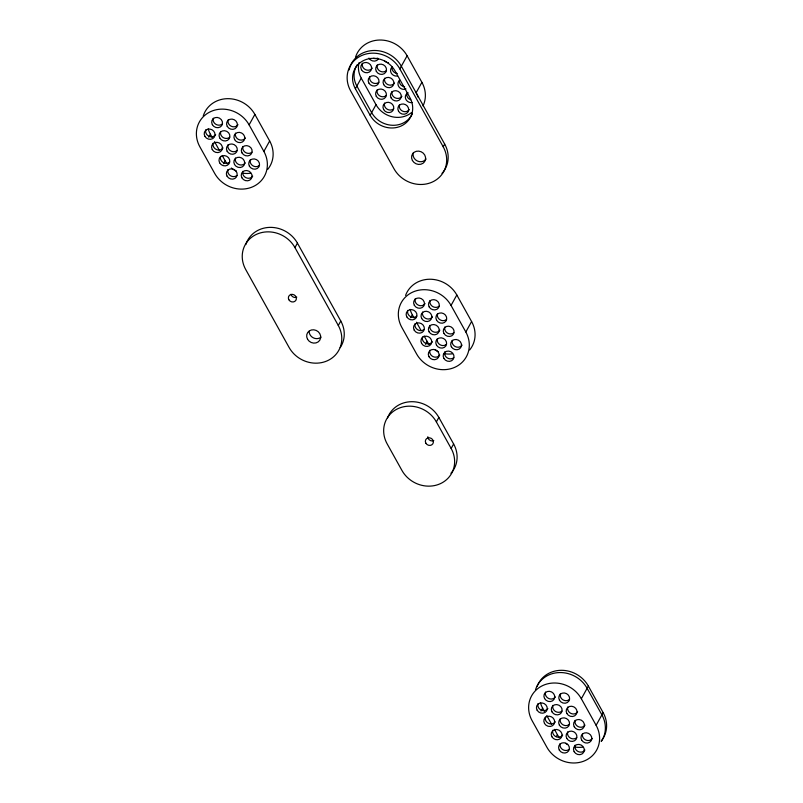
<?xml version="1.0" encoding="UTF-8"?>
<svg xmlns="http://www.w3.org/2000/svg" width="803" height="803" viewBox="0 0 803 803"><rect width="100%" height="100%" fill="white"/><g stroke="black" fill="none" stroke-linecap="round" stroke-linejoin="round"><path stroke-width="1.2" d="M208.75 137.203L210.396 134.231A23.157 21.059 28.9 0 1 208.238 128.841M223.535 163.762L225.171 160.791L222.21 155.481M249.111 124.877A28.687 26.087 28.9 0 0 210.928 111.476A28.687 26.087 28.9 0 0 199.867 146.808L214.652 173.358A28.687 26.087 28.9 0 0 252.825 186.758A28.687 26.087 28.9 0 0 263.886 151.426L249.111 124.877L254.882 114.417A28.687 26.087 28.9 0 0 227.159 98.679A28.687 26.087 28.9 0 0 203.269 115.913M263.886 151.426L269.657 140.967L254.882 114.417M355.368 88.731A23.157 21.059 28.9 0 1 364.291 60.215A23.157 21.059 28.9 0 1 395.106 71.025L409.891 97.575A23.157 21.059 28.9 0 1 400.958 126.091A23.157 21.059 28.9 0 1 370.153 115.281L355.368 88.731L361.23 78.122A23.157 21.059 28.9 0 1 359.011 62.684M294.952 247.595A28.687 26.087 28.9 0 0 256.779 234.205A28.687 26.087 28.9 0 0 245.718 269.537L289.07 347.418A28.687 26.087 28.9 0 0 327.243 360.818A28.687 26.087 28.9 0 0 338.304 325.486L294.952 247.595L297.421 243.118A28.687 26.087 28.9 0 0 269.698 227.379A28.687 26.087 28.9 0 0 245.808 244.614M370.153 115.281L376.005 104.681L361.23 78.122M399.854 68.907A28.687 26.087 28.9 0 0 361.681 55.517A28.687 26.087 28.9 0 0 350.62 90.849L393.972 168.73A28.687 26.087 28.9 0 0 432.144 182.13A28.687 26.087 28.9 0 0 443.206 146.798L399.854 68.907L407.111 55.768A28.687 26.087 28.9 0 0 379.387 40.03A28.687 26.087 28.9 0 0 355.498 57.264M407.111 55.768L421.896 82.318L416.115 92.777A28.687 26.087 28.9 0 1 418.102 97.173M338.304 325.486L340.773 320.999L297.421 243.118M443.206 146.798L444.691 144.108L401.339 66.217A28.687 26.087 28.9 0 0 372.401 50.549A28.687 26.087 28.9 0 0 349.154 69.921M410.694 317.767L412.33 314.806A23.157 21.059 28.9 0 1 410.172 309.406M425.47 344.326L427.106 341.355L424.155 336.045M451.045 305.441A28.687 26.087 28.9 0 0 412.872 292.041A28.687 26.087 28.9 0 0 401.811 327.373L416.586 353.922A28.687 26.087 28.9 0 0 454.769 367.322A28.687 26.087 28.9 0 0 465.82 331.99L451.045 305.441L456.817 294.982A28.687 26.087 28.9 0 0 429.705 279.233A28.687 26.087 28.9 0 0 405.575 295.404M465.82 331.99L471.592 321.531L456.817 294.982M436.38 421.916A28.687 26.087 28.9 0 0 398.198 408.526A28.687 26.087 28.9 0 0 387.146 443.858L401.922 470.407A28.687 26.087 28.9 0 0 440.094 483.797A28.687 26.087 28.9 0 0 451.156 448.465L436.38 421.916L438.85 417.44A28.687 26.087 28.9 0 0 411.728 401.691A28.687 26.087 28.9 0 0 387.598 417.861M451.156 448.465L453.625 443.989L438.85 417.44M540.991 711.077L542.627 708.116A23.157 21.059 28.9 0 1 540.469 702.725M556.308 736.642L557.402 734.665L554.451 729.355M581.342 698.751A28.687 26.087 28.9 0 0 543.169 685.35A28.687 26.087 28.9 0 0 532.108 720.682L546.883 747.232A28.687 26.087 28.9 0 0 585.066 760.632A28.687 26.087 28.9 0 0 596.117 725.3L581.342 698.751L588.348 686.053A28.687 26.087 28.9 0 0 561.237 670.304A28.687 26.087 28.9 0 0 537.107 686.475M596.117 725.3L603.133 712.602L588.348 686.053M412.33 314.806L414.107 317.988M416.466 322.234L421.204 330.736M542.627 708.116L544.404 711.297M546.763 715.543L551.49 724.045M210.396 134.231L212.163 137.423M214.531 141.669L219.259 150.171M444.691 144.108A28.687 26.087 28.9 0 1 442.021 173.388M372.261 68.084A5.531 5.029 28.9 0 1 365.445 69.61A5.531 5.029 28.9 0 1 362.414 63.246M378.343 59.01A5.531 5.029 28.9 0 1 368.958 58.107M377.721 58.157A5.531 5.029 28.9 0 1 373.596 58.278M388.471 62.785A5.531 5.029 28.9 0 1 384.667 60.918M378.765 82.338A5.531 5.029 28.9 0 1 372.211 82.528A5.531 5.029 28.9 0 1 369.802 76.526M386.253 70.724A5.531 5.029 28.9 0 1 379.689 70.915A5.531 5.029 28.9 0 1 377.29 64.902M394.524 83.02A5.531 5.029 28.9 0 1 387.708 84.546A5.531 5.029 28.9 0 1 384.677 78.182M386.153 95.617A5.531 5.029 28.9 0 1 379.598 95.808A5.531 5.029 28.9 0 1 377.199 89.806M405.977 88.902A5.531 5.029 28.9 0 1 398.991 86.915A5.531 5.029 28.9 0 1 399.603 80.21M404.652 86.794A5.531 5.029 28.9 0 1 399.553 79.838M401.912 96.3A5.531 5.029 28.9 0 1 395.096 97.825A5.531 5.029 28.9 0 1 392.065 91.462M409.299 109.569A5.531 5.029 28.9 0 1 402.484 111.095A5.531 5.029 28.9 0 1 399.452 104.731M393.54 108.897A5.531 5.029 28.9 0 1 386.986 109.088A5.531 5.029 28.9 0 1 384.587 103.075M412.039 102.563A5.531 5.029 28.9 0 1 405.696 98.97A5.531 5.029 28.9 0 1 408.135 92.787M410.644 99.763A5.531 5.029 28.9 0 1 406.94 93.118M397.264 76.014A5.531 5.029 28.9 0 1 391.222 73.043A5.531 5.029 28.9 0 1 392.215 66.94M397.264 73.515A5.531 5.029 28.9 0 1 391.954 67.874M426.082 158.984A7.177 6.524 28.9 0 1 417.259 160.961A7.177 6.524 28.9 0 1 413.324 152.711M421.896 82.318A28.687 26.087 28.9 0 1 423.02 105.936M411.588 112.53A23.157 21.059 28.9 0 1 376.005 104.681M412.511 113.454A23.157 21.059 28.9 0 1 392.828 125.298A23.157 21.059 28.9 0 1 371.628 112.591L356.853 86.041A23.157 21.059 28.9 0 1 357.315 64.581M462.116 345.089A5.531 5.029 28.9 0 1 455.311 346.615A5.531 5.029 28.9 0 1 452.28 340.251M471.592 321.531A28.687 26.087 28.9 0 1 469.675 349.937M452.41 353.782A23.157 21.059 28.9 0 1 444.159 353.611M438.428 351.754A23.157 21.059 28.9 0 1 435.246 349.998M429.073 344.326A23.157 21.059 28.9 0 1 427.106 341.355M424.104 329.471A5.531 5.029 28.9 0 1 417.54 329.662A5.531 5.029 28.9 0 1 415.141 323.659M439.863 330.153A5.531 5.029 28.9 0 1 433.048 331.679A5.531 5.029 28.9 0 1 430.017 325.315M439.763 355.046A5.531 5.029 28.9 0 1 432.947 356.572A5.531 5.029 28.9 0 1 429.916 350.208M453.755 357.686A5.531 5.029 28.9 0 1 447.191 357.877A5.531 5.029 28.9 0 1 444.792 351.865M453.846 332.793A5.531 5.029 28.9 0 1 447.291 332.984A5.531 5.029 28.9 0 1 444.892 326.972M446.458 319.514A5.531 5.029 28.9 0 1 439.903 319.704A5.531 5.029 28.9 0 1 437.494 313.692M432.375 341.767A5.531 5.029 28.9 0 1 425.56 343.303A5.531 5.029 28.9 0 1 422.529 336.929M446.368 344.407A5.531 5.029 28.9 0 1 439.803 344.597A5.531 5.029 28.9 0 1 437.404 338.595M425.078 303.604A5.531 5.029 28.9 0 1 418.273 305.13A5.531 5.029 28.9 0 1 415.241 298.766M416.717 316.201A5.531 5.029 28.9 0 1 410.152 316.392A5.531 5.029 28.9 0 1 407.753 310.38M439.07 306.234A5.531 5.029 28.9 0 1 432.516 306.425A5.531 5.029 28.9 0 1 430.107 300.422M432.466 316.874A5.531 5.029 28.9 0 1 425.66 318.4A5.531 5.029 28.9 0 1 422.629 312.036M453.625 443.989A28.687 26.087 28.9 0 1 450.955 473.268M433.781 440.606A4.095 3.724 28.9 0 1 427.828 436.742M547.887 708.527A5.531 5.029 28.9 0 1 541.081 710.053A5.531 5.029 28.9 0 1 538.05 703.689M569.367 699.543A5.531 5.029 28.9 0 1 562.803 699.734A5.531 5.029 28.9 0 1 560.404 693.732M585.026 725.119A5.531 5.029 28.9 0 1 578.21 726.645A5.531 5.029 28.9 0 1 575.179 720.281M577.638 711.849A5.531 5.029 28.9 0 1 570.823 713.375A5.531 5.029 28.9 0 1 567.791 707.011M555.285 721.807A5.531 5.029 28.9 0 1 548.469 723.332A5.531 5.029 28.9 0 1 545.438 716.969M569.267 724.447A5.531 5.029 28.9 0 1 562.712 724.637A5.531 5.029 28.9 0 1 560.313 718.625M555.375 696.914A5.531 5.029 28.9 0 1 548.559 698.439A5.531 5.029 28.9 0 1 545.528 692.076M561.879 711.167A5.531 5.029 28.9 0 1 555.325 711.358A5.531 5.029 28.9 0 1 552.916 705.345M576.654 737.716A5.531 5.029 28.9 0 1 570.1 737.907A5.531 5.029 28.9 0 1 567.701 731.904M601.327 741.43A28.687 26.087 28.9 0 0 601.889 714.841L587.113 688.291A28.687 26.087 28.9 0 0 559.39 672.553A28.687 26.087 28.9 0 0 535.501 689.787M582.707 747.101A23.157 21.059 28.9 0 1 574.456 746.92M567.631 744.532A23.157 21.059 28.9 0 1 565.543 743.307M559.36 737.636A23.157 21.059 28.9 0 1 557.402 734.665M569.176 749.34A5.531 5.029 28.9 0 1 562.612 749.53A5.531 5.029 28.9 0 1 560.213 743.518M584.935 750.012A5.531 5.029 28.9 0 1 578.12 751.538A5.531 5.029 28.9 0 1 575.089 745.174M592.413 738.399A5.531 5.029 28.9 0 1 585.608 739.924A5.531 5.029 28.9 0 1 582.566 733.561M562.672 735.086A5.531 5.029 28.9 0 1 555.857 736.612A5.531 5.029 28.9 0 1 552.825 730.248M603.133 712.602A28.687 26.087 28.9 0 1 601.206 741.008M321.029 337.15A7.177 6.524 28.9 0 1 313.341 337.852A7.177 6.524 28.9 0 1 309.135 331.298M340.773 320.999A28.687 26.087 28.9 0 1 340.211 347.589M296.789 297.17A4.095 3.724 28.9 0 1 290.947 294.299M215.656 134.653A5.531 5.029 28.9 0 1 208.84 136.179A5.531 5.029 28.9 0 1 205.809 129.815M238.009 124.696A5.531 5.029 28.9 0 1 231.204 126.222A5.531 5.029 28.9 0 1 228.172 119.858M251.911 152.229A5.531 5.029 28.9 0 1 245.347 152.419A5.531 5.029 28.9 0 1 242.948 146.407M245.407 137.965A5.531 5.029 28.9 0 1 238.591 139.501A5.531 5.029 28.9 0 1 235.56 133.127M223.043 147.933A5.531 5.029 28.9 0 1 216.228 149.458A5.531 5.029 28.9 0 1 213.196 143.095M237.036 150.573A5.531 5.029 28.9 0 1 230.471 150.753A5.531 5.029 28.9 0 1 228.072 144.751M222.26 124.013A5.531 5.029 28.9 0 1 215.696 124.204A5.531 5.029 28.9 0 1 213.297 118.202M229.648 137.293A5.531 5.029 28.9 0 1 223.083 137.484A5.531 5.029 28.9 0 1 220.684 131.471M245.306 162.868A5.531 5.029 28.9 0 1 238.491 164.394A5.531 5.029 28.9 0 1 235.46 158.03M269.657 140.967A28.687 26.087 28.9 0 1 267.73 169.373M250.466 173.217A23.157 21.059 28.9 0 1 242.215 173.046M236.483 171.19A23.157 21.059 28.9 0 1 231.344 168.028M227.129 163.762A23.157 21.059 28.9 0 1 225.171 160.791M236.935 175.466A5.531 5.029 28.9 0 1 230.381 175.656A5.531 5.029 28.9 0 1 227.982 169.644M252.694 176.138A5.531 5.029 28.9 0 1 245.879 177.664A5.531 5.029 28.9 0 1 242.847 171.3M259.299 165.498A5.531 5.029 28.9 0 1 252.734 165.689A5.531 5.029 28.9 0 1 250.335 159.687M229.548 162.186A5.531 5.029 28.9 0 1 222.993 162.377A5.531 5.029 28.9 0 1 220.584 156.364M412.431 160.51A7.177 6.524 28.9 0 0 424.606 161.674A7.177 6.524 28.9 0 0 418.734 151.125A7.177 6.524 28.9 0 0 412.431 160.51M361.47 69.731A5.531 5.029 28.9 0 0 370.856 70.624A5.531 5.029 28.9 0 0 366.329 62.483A5.531 5.029 28.9 0 0 361.47 69.731M368.858 83.01A5.531 5.029 28.9 0 0 378.253 83.903A5.531 5.029 28.9 0 0 373.716 75.763A5.531 5.029 28.9 0 0 368.858 83.01M376.346 71.387A5.531 5.029 28.9 0 0 385.731 72.28A5.531 5.029 28.9 0 0 381.204 64.15A5.531 5.029 28.9 0 0 376.346 71.387M383.734 84.666A5.531 5.029 28.9 0 0 393.119 85.56A5.531 5.029 28.9 0 0 388.592 77.419A5.531 5.029 28.9 0 0 383.734 84.666M376.256 96.28A5.531 5.029 28.9 0 0 385.641 97.183A5.531 5.029 28.9 0 0 381.104 89.043A5.531 5.029 28.9 0 0 376.256 96.28M391.121 97.936A5.531 5.029 28.9 0 0 400.506 98.839A5.531 5.029 28.9 0 0 395.979 90.699A5.531 5.029 28.9 0 0 391.121 97.936M398.519 111.215A5.531 5.029 28.9 0 0 407.904 112.109A5.531 5.029 28.9 0 0 403.367 103.978A5.531 5.029 28.9 0 0 398.519 111.215M383.643 109.559A5.531 5.029 28.9 0 0 393.028 110.453A5.531 5.029 28.9 0 0 388.501 102.312A5.531 5.029 28.9 0 0 383.643 109.559M414.197 330.143A5.531 5.029 28.9 0 0 423.582 331.037A5.531 5.029 28.9 0 0 419.056 322.896A5.531 5.029 28.9 0 0 414.197 330.143M429.073 331.8A5.531 5.029 28.9 0 0 438.458 332.693A5.531 5.029 28.9 0 0 433.931 324.553A5.531 5.029 28.9 0 0 429.073 331.8M443.949 333.456A5.531 5.029 28.9 0 0 453.334 334.349A5.531 5.029 28.9 0 0 448.797 326.209A5.531 5.029 28.9 0 0 443.949 333.456M443.848 358.349A5.531 5.029 28.9 0 0 453.233 359.242A5.531 5.029 28.9 0 0 448.706 351.102A5.531 5.029 28.9 0 0 443.848 358.349M428.973 356.693A5.531 5.029 28.9 0 0 438.358 357.586A5.531 5.029 28.9 0 0 433.831 349.446A5.531 5.029 28.9 0 0 428.973 356.693M436.551 320.176A5.531 5.029 28.9 0 0 445.946 321.07A5.531 5.029 28.9 0 0 441.409 312.939A5.531 5.029 28.9 0 0 436.551 320.176M451.336 346.725A5.531 5.029 28.9 0 0 460.721 347.629A5.531 5.029 28.9 0 0 456.194 339.488A5.531 5.029 28.9 0 0 451.336 346.725M436.461 345.069A5.531 5.029 28.9 0 0 445.846 345.973A5.531 5.029 28.9 0 0 441.319 337.832A5.531 5.029 28.9 0 0 436.461 345.069M421.585 343.413A5.531 5.029 28.9 0 0 430.97 344.306A5.531 5.029 28.9 0 0 426.443 336.176A5.531 5.029 28.9 0 0 421.585 343.413M414.298 305.24A5.531 5.029 28.9 0 0 423.683 306.144A5.531 5.029 28.9 0 0 419.146 298.003A5.531 5.029 28.9 0 0 414.298 305.24M406.81 316.864A5.531 5.029 28.9 0 0 416.195 317.757A5.531 5.029 28.9 0 0 411.668 309.617A5.531 5.029 28.9 0 0 406.81 316.864M429.163 306.897A5.531 5.029 28.9 0 0 438.548 307.8A5.531 5.029 28.9 0 0 434.021 299.66A5.531 5.029 28.9 0 0 429.163 306.897M421.685 318.52A5.531 5.029 28.9 0 0 431.07 319.413A5.531 5.029 28.9 0 0 426.544 311.283A5.531 5.029 28.9 0 0 421.685 318.52M425.851 443.176A4.095 3.724 28.9 0 0 432.807 443.838A4.095 3.724 28.9 0 0 429.454 437.806A4.095 3.724 28.9 0 0 425.851 443.176M559.269 750.002A5.531 5.029 28.9 0 0 568.654 750.895A5.531 5.029 28.9 0 0 564.128 742.755A5.531 5.029 28.9 0 0 559.269 750.002M537.107 710.173A5.531 5.029 28.9 0 0 546.492 711.067A5.531 5.029 28.9 0 0 541.965 702.926A5.531 5.029 28.9 0 0 537.107 710.173M559.46 700.216A5.531 5.029 28.9 0 0 568.845 701.109A5.531 5.029 28.9 0 0 564.318 692.969A5.531 5.029 28.9 0 0 559.46 700.216M574.235 726.765A5.531 5.029 28.9 0 0 583.62 727.659A5.531 5.029 28.9 0 0 579.093 719.518A5.531 5.029 28.9 0 0 574.235 726.765M566.848 713.486A5.531 5.029 28.9 0 0 576.233 714.389A5.531 5.029 28.9 0 0 571.706 706.249A5.531 5.029 28.9 0 0 566.848 713.486M551.972 711.829A5.531 5.029 28.9 0 0 561.367 712.723A5.531 5.029 28.9 0 0 556.83 704.592A5.531 5.029 28.9 0 0 551.972 711.829M544.494 723.453A5.531 5.029 28.9 0 0 553.879 724.346A5.531 5.029 28.9 0 0 549.352 716.206A5.531 5.029 28.9 0 0 544.494 723.453M544.585 698.55A5.531 5.029 28.9 0 0 553.97 699.453A5.531 5.029 28.9 0 0 549.443 691.313A5.531 5.029 28.9 0 0 544.585 698.55M559.37 725.109A5.531 5.029 28.9 0 0 568.755 726.002A5.531 5.029 28.9 0 0 564.218 717.862A5.531 5.029 28.9 0 0 559.37 725.109M566.757 738.379A5.531 5.029 28.9 0 0 576.142 739.282A5.531 5.029 28.9 0 0 571.616 731.142A5.531 5.029 28.9 0 0 566.757 738.379M581.633 740.045A5.531 5.029 28.9 0 0 591.018 740.938A5.531 5.029 28.9 0 0 586.481 732.798A5.531 5.029 28.9 0 0 581.633 740.045M574.145 751.658A5.531 5.029 28.9 0 0 583.53 752.552A5.531 5.029 28.9 0 0 579.003 744.421A5.531 5.029 28.9 0 0 574.145 751.658M551.882 736.722A5.531 5.029 28.9 0 0 561.267 737.626A5.531 5.029 28.9 0 0 556.74 729.485A5.531 5.029 28.9 0 0 551.882 736.722M307.529 339.197A7.177 6.524 28.9 0 0 319.694 340.352A7.177 6.524 28.9 0 0 313.822 329.802A7.177 6.524 28.9 0 0 307.529 339.197M288.859 299.73A4.095 3.724 28.9 0 0 295.815 300.402A4.095 3.724 28.9 0 0 292.453 294.37A4.095 3.724 28.9 0 0 288.859 299.73M227.038 176.128A5.531 5.029 28.9 0 0 236.423 177.021A5.531 5.029 28.9 0 0 231.896 168.881A5.531 5.029 28.9 0 0 227.038 176.128M204.865 136.299A5.531 5.029 28.9 0 0 214.25 137.193A5.531 5.029 28.9 0 0 209.724 129.052A5.531 5.029 28.9 0 0 204.865 136.299M227.229 126.332A5.531 5.029 28.9 0 0 236.614 127.235A5.531 5.029 28.9 0 0 232.077 119.095A5.531 5.029 28.9 0 0 227.229 126.332M242.004 152.891A5.531 5.029 28.9 0 0 251.389 153.785A5.531 5.029 28.9 0 0 246.862 145.644A5.531 5.029 28.9 0 0 242.004 152.891M234.617 139.612A5.531 5.029 28.9 0 0 244.002 140.505A5.531 5.029 28.9 0 0 239.475 132.375A5.531 5.029 28.9 0 0 234.617 139.612M219.741 137.955A5.531 5.029 28.9 0 0 229.126 138.849A5.531 5.029 28.9 0 0 224.599 130.708A5.531 5.029 28.9 0 0 219.741 137.955M212.253 149.569A5.531 5.029 28.9 0 0 221.638 150.472A5.531 5.029 28.9 0 0 217.111 142.332A5.531 5.029 28.9 0 0 212.253 149.569M212.353 124.676A5.531 5.029 28.9 0 0 221.738 125.579A5.531 5.029 28.9 0 0 217.212 117.439A5.531 5.029 28.9 0 0 212.353 124.676M227.129 151.235A5.531 5.029 28.9 0 0 236.514 152.128A5.531 5.029 28.9 0 0 231.987 143.988A5.531 5.029 28.9 0 0 227.129 151.235M234.516 164.505A5.531 5.029 28.9 0 0 243.901 165.408A5.531 5.029 28.9 0 0 239.374 157.268A5.531 5.029 28.9 0 0 234.516 164.505M249.392 166.161A5.531 5.029 28.9 0 0 258.777 167.064A5.531 5.029 28.9 0 0 254.25 158.924A5.531 5.029 28.9 0 0 249.392 166.161M241.904 177.784A5.531 5.029 28.9 0 0 251.299 178.678A5.531 5.029 28.9 0 0 246.762 170.537A5.531 5.029 28.9 0 0 241.904 177.784M219.651 162.848A5.531 5.029 28.9 0 0 229.036 163.742A5.531 5.029 28.9 0 0 224.499 155.611A5.531 5.029 28.9 0 0 219.651 162.848"/></g></svg>
